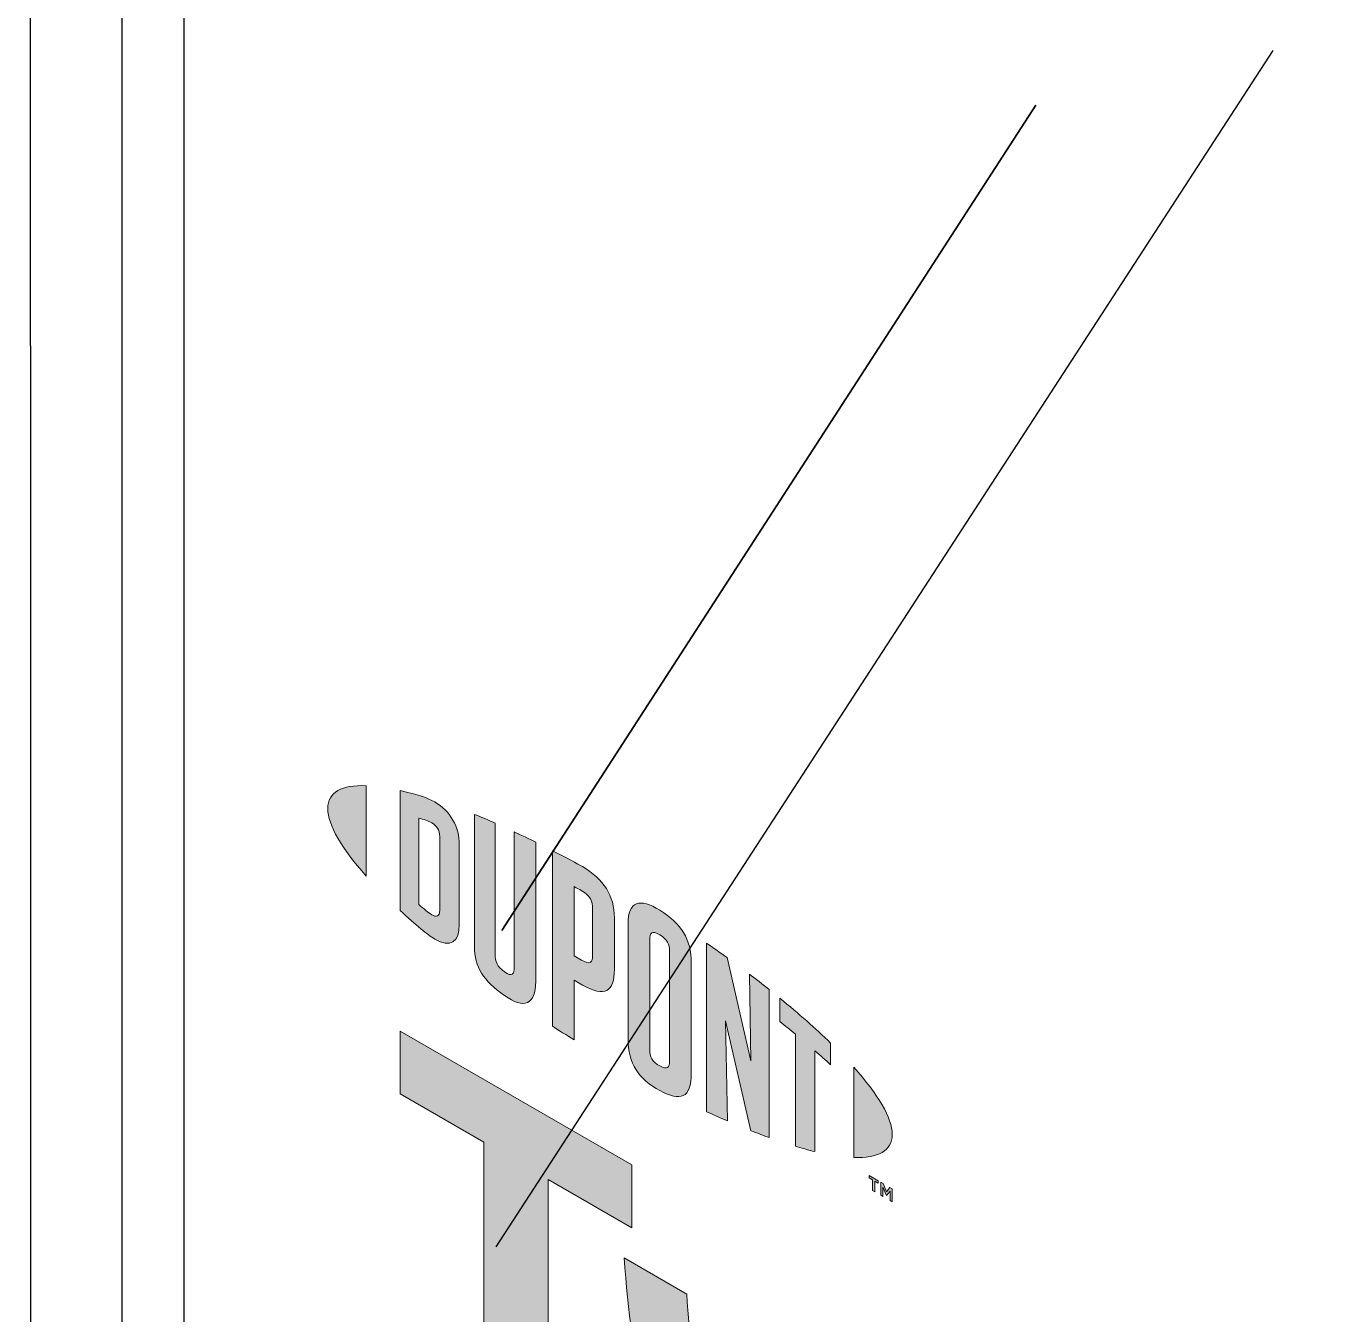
# Model space of a CAD drawing. Extents: x -1140 to 5605, y -816 to 2382.
# Drawn here: x 3256.9 to 3313.3, y 171.3 to 227.4 of the extents above; entities that cross this region are included whole.
import ezdxf

# ---------------------------------------------------------------- set-up
doc = ezdxf.new("R2010")
doc.units = 0
doc.header["$MEASUREMENT"] = 0
for name, color, linetype, lineweight in [('G-ANNO-TTLB', 7, 'Continuous', 0), ('TYVEK', 7, 'Continuous', 0), ('X-REF - TRACED', 7, 'Continuous', 0)]:
    doc.layers.add(name, color=color, linetype=linetype, lineweight=lineweight)

# ---------------------------------------------------------------- blocks, each defined once
blk = doc.blocks.new('Block_351')
at = {"layer": 'TYVEK', "color": 3, "lineweight": 25, "true_color": 0x00ff00}
blk.add_line((3263.816, 110.852), (3263.816, 268.761), dxfattribs=at)
blk = doc.blocks.new('Block_554')
at = {"layer": 'X-REF - TRACED', "true_color": 0x848484, "transparency": 33554687}
h = blk.add_hatch(color=252, dxfattribs=at)
h.dxf.hatch_style = 2
edge = h.paths.add_edge_path()
edge.add_spline(control_points=[(3270.084, 193.321), (3270.084, 192.599), (3270.695, 191.57), (3271.762, 190.374), (3271.762, 190.374), (3271.762, 194.315), (3271.762, 194.315), (3270.695, 194.356), (3270.084, 194.037), (3270.084, 193.321)], knot_values=[0, 0, 0, 0, 1, 1, 1, 2, 2, 2, 3, 3, 3, 3], degree=3, periodic=0)
h = blk.add_hatch(color=252, dxfattribs=at)
h.dxf.hatch_style = 2
edge = h.paths.add_edge_path()
edge.add_spline(control_points=[(3274.967, 188.891), (3274.967, 188.588), (3274.809, 188.579), (3274.619, 188.688), (3274.472, 188.773), (3274.244, 188.966), (3274.059, 189.132), (3274.059, 189.132), (3274.059, 192.901), (3274.059, 192.901), (3274.244, 192.85), (3274.472, 192.78), (3274.619, 192.695), (3274.809, 192.585), (3274.967, 192.393), (3274.967, 192.091), (3274.967, 192.091), (3274.967, 188.891), (3274.967, 188.891)], knot_values=[0, 0, 0, 0, 1, 1, 1, 2, 2, 2, 3, 3, 3, 4, 4, 4, 5, 5, 5, 6, 6, 6, 6], degree=3, periodic=0)
edge = h.paths.add_edge_path()
edge.add_spline(control_points=[(3274.743, 193.609), (3274.446, 193.781), (3274.016, 193.928), (3273.238, 194.101), (3273.238, 194.101), (3273.238, 188.876), (3273.238, 188.876), (3273.922, 188.244), (3274.446, 187.803), (3274.743, 187.631), (3275.43, 187.235), (3275.817, 187.493), (3275.817, 188.265), (3275.817, 188.265), (3275.817, 191.735), (3275.817, 191.735), (3275.817, 192.507), (3275.43, 193.212), (3274.743, 193.609)], knot_values=[0, 0, 0, 0, 1, 1, 1, 2, 2, 2, 3, 3, 3, 4, 4, 4, 5, 5, 5, 6, 6, 6, 6], degree=3, periodic=0)
h = blk.add_hatch(color=252, dxfattribs=at)
h.dxf.hatch_style = 2
edge = h.paths.add_edge_path()
edge.add_spline(control_points=[(3278.21, 186.406), (3278.21, 186.103), (3278.119, 185.964), (3277.79, 186.2), (3277.467, 186.432), (3277.38, 186.639), (3277.38, 186.997), (3277.38, 186.997), (3277.38, 192.683), (3277.38, 192.683), (3277.165, 192.78), (3276.686, 192.981), (3276.481, 193.065), (3276.481, 193.065), (3276.481, 187.314), (3276.481, 187.314), (3276.481, 186.396), (3276.87, 185.814), (3277.79, 185.162), (3278.632, 184.565), (3279.148, 184.756), (3279.148, 185.775), (3279.148, 185.775), (3279.148, 191.851), (3279.148, 191.851), (3278.972, 191.941), (3278.396, 192.218), (3278.21, 192.302), (3278.21, 192.302), (3278.21, 186.406), (3278.21, 186.406)], knot_values=[0, 0, 0, 0, 1, 1, 1, 2, 2, 2, 3, 3, 3, 4, 4, 4, 5, 5, 5, 6, 6, 6, 7, 7, 7, 8, 8, 8, 9, 9, 9, 10, 10, 10, 10], degree=3, periodic=0)
h = blk.add_hatch(color=252, dxfattribs=at)
h.dxf.hatch_style = 2
edge = h.paths.add_edge_path()
edge.add_spline(control_points=[(3281.629, 186.93), (3281.629, 186.601), (3281.529, 186.492), (3281.148, 186.711), (3281.148, 186.711), (3280.818, 186.9), (3280.818, 186.9), (3280.818, 186.9), (3280.818, 189.92), (3280.818, 189.92), (3280.965, 189.844), (3281.043, 189.801), (3281.131, 189.751), (3281.543, 189.513), (3281.629, 189.284), (3281.629, 188.948), (3281.629, 188.948), (3281.629, 186.93), (3281.629, 186.93)], knot_values=[0, 0, 0, 0, 1, 1, 1, 2, 2, 2, 3, 3, 3, 4, 4, 4, 5, 5, 5, 6, 6, 6, 6], degree=3, periodic=0)
edge = h.paths.add_edge_path()
edge.add_spline(control_points=[(3281.186, 190.787), (3281.023, 190.881), (3280.428, 191.201), (3279.881, 191.48), (3279.881, 191.48), (3279.881, 183.826), (3279.881, 183.826), (3280.066, 183.708), (3280.555, 183.397), (3280.818, 183.237), (3280.818, 183.237), (3280.818, 185.836), (3280.818, 185.836), (3280.818, 185.836), (3281.186, 185.625), (3281.186, 185.625), (3282.168, 185.061), (3282.577, 185.33), (3282.577, 186.302), (3282.577, 186.302), (3282.577, 188.558), (3282.577, 188.558), (3282.577, 189.509), (3282.118, 190.249), (3281.186, 190.787)], knot_values=[0, 0, 0, 0, 1, 1, 1, 2, 2, 2, 3, 3, 3, 4, 4, 4, 5, 5, 5, 6, 6, 6, 7, 7, 7, 8, 8, 8, 8], degree=3, periodic=0)
h = blk.add_hatch(color=252, dxfattribs=at)
h.dxf.hatch_style = 2
edge = h.paths.add_edge_path()
edge.add_spline(control_points=[(3284.98, 182.323), (3284.98, 182.02), (3284.892, 181.914), (3284.56, 182.095), (3284.218, 182.281), (3284.125, 182.503), (3284.125, 182.816), (3284.125, 182.816), (3284.125, 187.587), (3284.125, 187.587), (3284.125, 187.901), (3284.218, 188.021), (3284.56, 187.812), (3284.892, 187.609), (3284.98, 187.396), (3284.98, 187.094), (3284.98, 187.094), (3284.98, 182.323), (3284.98, 182.323)], knot_values=[0, 0, 0, 0, 1, 1, 1, 2, 2, 2, 3, 3, 3, 4, 4, 4, 5, 5, 5, 6, 6, 6, 6], degree=3, periodic=0)
edge = h.paths.add_edge_path()
edge.add_spline(control_points=[(3284.56, 188.882), (3283.69, 189.432), (3283.173, 189.291), (3283.173, 188.283), (3283.173, 188.283), (3283.173, 183.276), (3283.173, 183.276), (3283.173, 182.213), (3283.641, 181.504), (3284.56, 181.02), (3285.458, 180.546), (3285.927, 180.667), (3285.927, 181.798), (3285.927, 181.798), (3285.927, 186.577), (3285.927, 186.577), (3285.927, 187.656), (3285.503, 188.284), (3284.56, 188.882)], knot_values=[0, 0, 0, 0, 1, 1, 1, 2, 2, 2, 3, 3, 3, 4, 4, 4, 5, 5, 5, 6, 6, 6, 6], degree=3, periodic=0)
h = blk.add_hatch(color=252, dxfattribs=at)
h.dxf.hatch_style = 2
edge = h.paths.add_edge_path()
edge.add_spline(control_points=[(3288.531, 182.326), (3288.531, 182.326), (3287.49, 186.818), (3287.49, 186.818), (3287.207, 187.024), (3286.865, 187.265), (3286.601, 187.446), (3286.601, 187.446), (3286.601, 180.101), (3286.601, 180.101), (3286.787, 180.014), (3287.26, 179.803), (3287.504, 179.697), (3287.504, 179.697), (3287.43, 184.068), (3287.43, 184.068), (3287.43, 184.068), (3288.531, 179.274), (3288.531, 179.274), (3288.765, 179.181), (3289.107, 179.052), (3289.332, 178.971), (3289.332, 178.971), (3289.332, 185.425), (3289.332, 185.425), (3289.097, 185.613), (3288.671, 185.941), (3288.466, 186.096), (3288.466, 186.096), (3288.531, 182.326), (3288.531, 182.326)], knot_values=[0, 0, 0, 0, 1, 1, 1, 2, 2, 2, 3, 3, 3, 4, 4, 4, 5, 5, 5, 6, 6, 6, 7, 7, 7, 8, 8, 8, 9, 9, 9, 10, 10, 10, 10], degree=3, periodic=0)
h = blk.add_hatch(color=252, dxfattribs=at)
h.dxf.hatch_style = 2
edge = h.paths.add_edge_path()
edge.add_spline(control_points=[(3289.796, 184.028), (3290.028, 183.846), (3290.256, 183.661), (3290.479, 183.477), (3290.479, 183.477), (3290.479, 178.593), (3290.479, 178.593), (3290.684, 178.53), (3291.065, 178.424), (3291.319, 178.363), (3291.319, 178.363), (3291.319, 182.761), (3291.319, 182.761), (3291.563, 182.548), (3291.793, 182.343), (3292.003, 182.152), (3292.003, 182.152), (3292.003, 183.094), (3292.003, 183.094), (3291.34, 183.742), (3290.628, 184.369), (3289.796, 185.049), (3289.796, 185.049), (3289.796, 184.028), (3289.796, 184.028)], knot_values=[0, 0, 0, 0, 1, 1, 1, 2, 2, 2, 3, 3, 3, 4, 4, 4, 5, 5, 5, 6, 6, 6, 7, 7, 7, 8, 8, 8, 8], degree=3, periodic=0)
h = blk.add_hatch(color=252, dxfattribs=at)
h.dxf.hatch_style = 2
edge = h.paths.add_edge_path()
edge.add_spline(control_points=[(3294.691, 179.115), (3294.691, 178.391), (3294.078, 178.069), (3293.011, 178.105), (3293.011, 178.105), (3293.011, 182.049), (3293.011, 182.049), (3294.078, 180.855), (3294.691, 179.83), (3294.691, 179.115)], knot_values=[0, 0, 0, 0, 1, 1, 1, 2, 2, 2, 3, 3, 3, 3], degree=3, periodic=0)
h = blk.add_hatch(color=252, dxfattribs=at)
h.dxf.hatch_style = 2
edge = h.paths.add_edge_path()
edge.add_spline(control_points=[(3294.192, 177.029), (3294.192, 177.029), (3294.293, 176.971), (3294.293, 176.971), (3294.293, 176.971), (3294.443, 176.615), (3294.443, 176.615), (3294.443, 176.615), (3294.592, 176.798), (3294.592, 176.798), (3294.592, 176.798), (3294.69, 176.741), (3294.69, 176.741), (3294.69, 176.741), (3294.69, 176.173), (3294.69, 176.173), (3294.69, 176.173), (3294.599, 176.226), (3294.599, 176.226), (3294.599, 176.226), (3294.599, 176.63), (3294.599, 176.63), (3294.599, 176.63), (3294.446, 176.447), (3294.446, 176.447), (3294.446, 176.447), (3294.436, 176.453), (3294.436, 176.453), (3294.436, 176.453), (3294.283, 176.812), (3294.283, 176.812), (3294.283, 176.812), (3294.283, 176.408), (3294.283, 176.408), (3294.283, 176.408), (3294.192, 176.461), (3294.192, 176.461), (3294.192, 176.461), (3294.192, 177.029), (3294.192, 177.029)], knot_values=[0, 0, 0, 0, 1, 1, 1, 2, 2, 2, 3, 3, 3, 4, 4, 4, 5, 5, 5, 6, 6, 6, 7, 7, 7, 8, 8, 8, 9, 9, 9, 10, 10, 10, 11, 11, 11, 12, 12, 12, 13, 13, 13, 13], degree=3, periodic=0)
edge = h.paths.add_edge_path()
edge.add_spline(control_points=[(3293.838, 177.134), (3293.838, 177.134), (3293.685, 177.222), (3293.685, 177.222), (3293.685, 177.222), (3293.685, 177.322), (3293.685, 177.322), (3293.685, 177.322), (3294.085, 177.091), (3294.085, 177.091), (3294.085, 177.091), (3294.085, 176.991), (3294.085, 176.991), (3294.085, 176.991), (3293.933, 177.079), (3293.933, 177.079), (3293.933, 177.079), (3293.933, 176.611), (3293.933, 176.611), (3293.933, 176.611), (3293.838, 176.665), (3293.838, 176.665), (3293.838, 176.665), (3293.838, 177.134), (3293.838, 177.134)], knot_values=[0, 0, 0, 0, 1, 1, 1, 2, 2, 2, 3, 3, 3, 4, 4, 4, 5, 5, 5, 6, 6, 6, 7, 7, 7, 8, 8, 8, 8], degree=3, periodic=0)
at = {"layer": 'X-REF - TRACED'}
for points, knots in [([(3270.084, 193.321), (3270.084, 192.599), (3270.695, 191.57), (3271.762, 190.374), (3271.762, 190.374), (3271.762, 194.315), (3271.762, 194.315), (3270.695, 194.356), (3270.084, 194.037), (3270.084, 193.321)], [0, 0, 0, 0, 1, 1, 1, 2, 2, 2, 3, 3, 3, 3]), ([(3274.743, 193.609), (3274.446, 193.781), (3274.016, 193.928), (3273.238, 194.101), (3273.238, 194.101), (3273.238, 188.876), (3273.238, 188.876), (3273.922, 188.244), (3274.446, 187.803), (3274.743, 187.631), (3275.43, 187.235), (3275.817, 187.493), (3275.817, 188.265), (3275.817, 188.265), (3275.817, 191.735), (3275.817, 191.735), (3275.817, 192.507), (3275.43, 193.212), (3274.743, 193.609)], [0, 0, 0, 0, 1, 1, 1, 2, 2, 2, 3, 3, 3, 4, 4, 4, 5, 5, 5, 6, 6, 6, 6]), ([(3278.21, 186.406), (3278.21, 186.103), (3278.119, 185.964), (3277.79, 186.2), (3277.467, 186.432), (3277.38, 186.639), (3277.38, 186.997), (3277.38, 186.997), (3277.38, 192.683), (3277.38, 192.683), (3277.165, 192.78), (3276.686, 192.981), (3276.481, 193.065), (3276.481, 193.065), (3276.481, 187.314), (3276.481, 187.314), (3276.481, 186.396), (3276.87, 185.814), (3277.79, 185.162), (3278.632, 184.565), (3279.148, 184.756), (3279.148, 185.775), (3279.148, 185.775), (3279.148, 191.851), (3279.148, 191.851), (3278.972, 191.941), (3278.396, 192.218), (3278.21, 192.302), (3278.21, 192.302), (3278.21, 186.406), (3278.21, 186.406)], [0, 0, 0, 0, 1, 1, 1, 2, 2, 2, 3, 3, 3, 4, 4, 4, 5, 5, 5, 6, 6, 6, 7, 7, 7, 8, 8, 8, 9, 9, 9, 10, 10, 10, 10]), ([(3274.967, 188.891), (3274.967, 188.588), (3274.809, 188.579), (3274.619, 188.688), (3274.472, 188.773), (3274.244, 188.966), (3274.059, 189.132), (3274.059, 189.132), (3274.059, 192.901), (3274.059, 192.901), (3274.244, 192.85), (3274.472, 192.78), (3274.619, 192.695), (3274.809, 192.585), (3274.967, 192.393), (3274.967, 192.091), (3274.967, 192.091), (3274.967, 188.891), (3274.967, 188.891)], [0, 0, 0, 0, 1, 1, 1, 2, 2, 2, 3, 3, 3, 4, 4, 4, 5, 5, 5, 6, 6, 6, 6]), ([(3281.186, 190.787), (3281.023, 190.881), (3280.428, 191.201), (3279.881, 191.48), (3279.881, 191.48), (3279.881, 183.826), (3279.881, 183.826), (3280.066, 183.708), (3280.555, 183.397), (3280.818, 183.237), (3280.818, 183.237), (3280.818, 185.836), (3280.818, 185.836), (3280.818, 185.836), (3281.186, 185.625), (3281.186, 185.625), (3282.168, 185.061), (3282.577, 185.33), (3282.577, 186.302), (3282.577, 186.302), (3282.577, 188.558), (3282.577, 188.558), (3282.577, 189.509), (3282.118, 190.249), (3281.186, 190.787)], [0, 0, 0, 0, 1, 1, 1, 2, 2, 2, 3, 3, 3, 4, 4, 4, 5, 5, 5, 6, 6, 6, 7, 7, 7, 8, 8, 8, 8]), ([(3281.629, 186.93), (3281.629, 186.601), (3281.529, 186.492), (3281.148, 186.711), (3281.148, 186.711), (3280.818, 186.9), (3280.818, 186.9), (3280.818, 186.9), (3280.818, 189.92), (3280.818, 189.92), (3280.965, 189.844), (3281.043, 189.801), (3281.131, 189.751), (3281.543, 189.513), (3281.629, 189.284), (3281.629, 188.948), (3281.629, 188.948), (3281.629, 186.93), (3281.629, 186.93)], [0, 0, 0, 0, 1, 1, 1, 2, 2, 2, 3, 3, 3, 4, 4, 4, 5, 5, 5, 6, 6, 6, 6]), ([(3284.56, 188.882), (3283.69, 189.432), (3283.173, 189.291), (3283.173, 188.283), (3283.173, 188.283), (3283.173, 183.276), (3283.173, 183.276), (3283.173, 182.213), (3283.641, 181.504), (3284.56, 181.02), (3285.458, 180.546), (3285.927, 180.667), (3285.927, 181.798), (3285.927, 181.798), (3285.927, 186.577), (3285.927, 186.577), (3285.927, 187.656), (3285.503, 188.284), (3284.56, 188.882)], [0, 0, 0, 0, 1, 1, 1, 2, 2, 2, 3, 3, 3, 4, 4, 4, 5, 5, 5, 6, 6, 6, 6]), ([(3284.98, 182.323), (3284.98, 182.02), (3284.892, 181.914), (3284.56, 182.095), (3284.218, 182.281), (3284.125, 182.503), (3284.125, 182.816), (3284.125, 182.816), (3284.125, 187.587), (3284.125, 187.587), (3284.125, 187.901), (3284.218, 188.021), (3284.56, 187.812), (3284.892, 187.609), (3284.98, 187.396), (3284.98, 187.094), (3284.98, 187.094), (3284.98, 182.323), (3284.98, 182.323)], [0, 0, 0, 0, 1, 1, 1, 2, 2, 2, 3, 3, 3, 4, 4, 4, 5, 5, 5, 6, 6, 6, 6]), ([(3288.531, 182.326), (3288.531, 182.326), (3287.49, 186.818), (3287.49, 186.818), (3287.207, 187.024), (3286.865, 187.265), (3286.601, 187.446), (3286.601, 187.446), (3286.601, 180.101), (3286.601, 180.101), (3286.787, 180.014), (3287.26, 179.803), (3287.504, 179.697), (3287.504, 179.697), (3287.43, 184.068), (3287.43, 184.068), (3287.43, 184.068), (3288.531, 179.274), (3288.531, 179.274), (3288.765, 179.181), (3289.107, 179.052), (3289.332, 178.971), (3289.332, 178.971), (3289.332, 185.425), (3289.332, 185.425), (3289.097, 185.613), (3288.671, 185.941), (3288.466, 186.096), (3288.466, 186.096), (3288.531, 182.326), (3288.531, 182.326)], [0, 0, 0, 0, 1, 1, 1, 2, 2, 2, 3, 3, 3, 4, 4, 4, 5, 5, 5, 6, 6, 6, 7, 7, 7, 8, 8, 8, 9, 9, 9, 10, 10, 10, 10]), ([(3289.796, 184.028), (3290.028, 183.846), (3290.256, 183.661), (3290.479, 183.477), (3290.479, 183.477), (3290.479, 178.593), (3290.479, 178.593), (3290.684, 178.53), (3291.065, 178.424), (3291.319, 178.363), (3291.319, 178.363), (3291.319, 182.761), (3291.319, 182.761), (3291.563, 182.548), (3291.793, 182.343), (3292.003, 182.152), (3292.003, 182.152), (3292.003, 183.094), (3292.003, 183.094), (3291.34, 183.742), (3290.628, 184.369), (3289.796, 185.049), (3289.796, 185.049), (3289.796, 184.028), (3289.796, 184.028)], [0, 0, 0, 0, 1, 1, 1, 2, 2, 2, 3, 3, 3, 4, 4, 4, 5, 5, 5, 6, 6, 6, 7, 7, 7, 8, 8, 8, 8]), ([(3294.691, 179.115), (3294.691, 178.391), (3294.078, 178.069), (3293.011, 178.105), (3293.011, 178.105), (3293.011, 182.049), (3293.011, 182.049), (3294.078, 180.855), (3294.691, 179.83), (3294.691, 179.115)], [0, 0, 0, 0, 1, 1, 1, 2, 2, 2, 3, 3, 3, 3]), ([(3293.838, 177.134), (3293.838, 177.134), (3293.685, 177.222), (3293.685, 177.222), (3293.685, 177.222), (3293.685, 177.322), (3293.685, 177.322), (3293.685, 177.322), (3294.085, 177.091), (3294.085, 177.091), (3294.085, 177.091), (3294.085, 176.991), (3294.085, 176.991), (3294.085, 176.991), (3293.933, 177.079), (3293.933, 177.079), (3293.933, 177.079), (3293.933, 176.611), (3293.933, 176.611), (3293.933, 176.611), (3293.838, 176.665), (3293.838, 176.665), (3293.838, 176.665), (3293.838, 177.134), (3293.838, 177.134)], [0, 0, 0, 0, 1, 1, 1, 2, 2, 2, 3, 3, 3, 4, 4, 4, 5, 5, 5, 6, 6, 6, 7, 7, 7, 8, 8, 8, 8]), ([(3294.192, 177.029), (3294.192, 177.029), (3294.293, 176.971), (3294.293, 176.971), (3294.293, 176.971), (3294.443, 176.615), (3294.443, 176.615), (3294.443, 176.615), (3294.592, 176.798), (3294.592, 176.798), (3294.592, 176.798), (3294.69, 176.741), (3294.69, 176.741), (3294.69, 176.741), (3294.69, 176.173), (3294.69, 176.173), (3294.69, 176.173), (3294.599, 176.226), (3294.599, 176.226), (3294.599, 176.226), (3294.599, 176.63), (3294.599, 176.63), (3294.599, 176.63), (3294.446, 176.447), (3294.446, 176.447), (3294.446, 176.447), (3294.436, 176.453), (3294.436, 176.453), (3294.436, 176.453), (3294.283, 176.812), (3294.283, 176.812), (3294.283, 176.812), (3294.283, 176.408), (3294.283, 176.408), (3294.283, 176.408), (3294.192, 176.461), (3294.192, 176.461), (3294.192, 176.461), (3294.192, 177.029), (3294.192, 177.029)], [0, 0, 0, 0, 1, 1, 1, 2, 2, 2, 3, 3, 3, 4, 4, 4, 5, 5, 5, 6, 6, 6, 7, 7, 7, 8, 8, 8, 9, 9, 9, 10, 10, 10, 11, 11, 11, 12, 12, 12, 13, 13, 13, 13])]:
    blk.add_open_spline(points, degree=3, knots=knots, dxfattribs=at)
blk = doc.blocks.new('Block_558')
at = {"layer": 'X-REF - TRACED', "true_color": 0x848484, "transparency": 33554687}
h = blk.add_hatch(color=252, dxfattribs=at)
h.dxf.hatch_style = 2
h.paths.add_polyline_path([(3283.339, 177.787), (3273.238, 183.619), (3273.238, 180.875), (3276.886, 178.769), (3276.886, 165.773), (3279.691, 164.154), (3279.691, 177.15), (3283.339, 175.043)])
h = blk.add_hatch(color=252, dxfattribs=at)
h.dxf.hatch_style = 2
edge = h.paths.add_edge_path()
edge.add_spline(control_points=[(3300.13, 163.843), (3299.954, 160.1), (3299.208, 157.922), (3298.051, 156.05), (3296.933, 159.236), (3296.207, 162.263), (3295.992, 166.232), (3295.992, 166.232), (3293.265, 167.806), (3293.265, 167.806), (3293.559, 163.117), (3294.442, 159.707), (3296.56, 154.415), (3296.56, 154.415), (3299.561, 152.682), (3299.561, 152.682), (3301.601, 155.574), (3302.445, 157.988), (3302.837, 162.28), (3302.837, 162.28), (3300.13, 163.843), (3300.13, 163.843)], knot_values=[0, 0, 0, 0, 1, 1, 1, 2, 2, 2, 3, 3, 3, 4, 4, 4, 5, 5, 5, 6, 6, 6, 7, 7, 7, 7], degree=3, periodic=0)
h = blk.add_hatch(color=252, dxfattribs=at)
h.dxf.hatch_style = 2
edge = h.paths.add_edge_path()
edge.add_spline(control_points=[(3306.7, 155.396), (3306.7, 155.396), (3310.427, 153.244), (3310.427, 153.244), (3310.427, 153.244), (3310.427, 153.514), (3310.427, 153.514), (3310.427, 154.773), (3309.838, 156.035), (3308.759, 156.657), (3307.622, 157.314), (3306.876, 156.823), (3306.7, 155.396)], knot_values=[0, 0, 0, 0, 1, 1, 1, 2, 2, 2, 3, 3, 3, 4, 4, 4, 4], degree=3, periodic=0)
edge = h.paths.add_edge_path()
edge.add_spline(control_points=[(3312.643, 145.624), (3311.78, 145.673), (3310.505, 146.094), (3309.21, 146.841), (3306.053, 148.664), (3303.895, 152.203), (3303.895, 155.936), (3303.895, 159.511), (3305.876, 160.795), (3308.759, 159.131), (3311.329, 157.647), (3313.016, 154.582), (3313.016, 151.57), (3313.016, 150.895), (3312.976, 150.333), (3312.937, 149.906), (3312.937, 149.906), (3306.739, 153.484), (3306.739, 153.484), (3306.994, 151.538), (3307.916, 150.197), (3309.485, 149.291), (3310.446, 148.736), (3311.368, 148.451), (3312.212, 148.369), (3312.212, 148.369), (3312.643, 145.624), (3312.643, 145.624)], knot_values=[0, 0, 0, 0, 1, 1, 1, 2, 2, 2, 3, 3, 3, 4, 4, 4, 5, 5, 5, 6, 6, 6, 7, 7, 7, 8, 8, 8, 9, 9, 9, 9], degree=3, periodic=0)
h = blk.add_hatch(color=252, dxfattribs=at)
h.dxf.hatch_style = 2
edge = h.paths.add_edge_path()
edge.add_spline(control_points=[(3321.038, 146.421), (3321.038, 146.421), (3324.293, 138.403), (3324.293, 138.403), (3324.293, 138.403), (3321.351, 140.102), (3321.351, 140.102), (3321.351, 140.102), (3319.096, 145.788), (3319.096, 145.788), (3318.684, 145.689), (3318.252, 145.601), (3317.782, 145.535), (3317.782, 145.535), (3317.782, 142.163), (3317.782, 142.163), (3317.782, 142.163), (3315.075, 143.725), (3315.075, 143.725), (3315.075, 143.725), (3315.075, 159.846), (3315.075, 159.846), (3315.075, 159.846), (3317.782, 158.441), (3317.782, 158.441), (3317.782, 158.441), (3317.782, 148.526), (3317.782, 148.526), (3319.625, 148.833), (3320.528, 149.886), (3320.842, 151.885), (3320.842, 151.885), (3323.528, 150.334), (3323.528, 150.334), (3323.47, 148.434), (3322.607, 147.201), (3321.038, 146.421)], knot_values=[0, 0, 0, 0, 1, 1, 1, 2, 2, 2, 3, 3, 3, 4, 4, 4, 5, 5, 5, 6, 6, 6, 7, 7, 7, 8, 8, 8, 9, 9, 9, 10, 10, 10, 11, 11, 11, 12, 12, 12, 12], degree=3, periodic=0)
at = {"layer": 'X-REF - TRACED'}
blk.add_lwpolyline([(3283.339, 177.787), (3273.238, 183.619), (3273.238, 180.875), (3276.886, 178.769), (3276.886, 165.773), (3279.691, 164.154), (3279.691, 177.15), (3283.339, 175.043)], close=True, dxfattribs=at)
for points, knots in [([(3300.13, 163.843), (3299.954, 160.1), (3299.208, 157.922), (3298.051, 156.05), (3296.933, 159.236), (3296.207, 162.263), (3295.992, 166.232), (3295.992, 166.232), (3293.265, 167.806), (3293.265, 167.806), (3293.559, 163.117), (3294.442, 159.707), (3296.56, 154.415), (3296.56, 154.415), (3299.561, 152.682), (3299.561, 152.682), (3301.601, 155.574), (3302.445, 157.988), (3302.837, 162.28), (3302.837, 162.28), (3300.13, 163.843), (3300.13, 163.843)], [0, 0, 0, 0, 1, 1, 1, 2, 2, 2, 3, 3, 3, 4, 4, 4, 5, 5, 5, 6, 6, 6, 7, 7, 7, 7]), ([(3312.643, 145.624), (3311.78, 145.673), (3310.505, 146.094), (3309.21, 146.841), (3306.053, 148.664), (3303.895, 152.203), (3303.895, 155.936), (3303.895, 159.511), (3305.876, 160.795), (3308.759, 159.131), (3311.329, 157.647), (3313.016, 154.582), (3313.016, 151.57), (3313.016, 150.895), (3312.976, 150.333), (3312.937, 149.906), (3312.937, 149.906), (3306.739, 153.484), (3306.739, 153.484), (3306.994, 151.538), (3307.916, 150.197), (3309.485, 149.291), (3310.446, 148.736), (3311.368, 148.451), (3312.212, 148.369), (3312.212, 148.369), (3312.643, 145.624), (3312.643, 145.624)], [0, 0, 0, 0, 1, 1, 1, 2, 2, 2, 3, 3, 3, 4, 4, 4, 5, 5, 5, 6, 6, 6, 7, 7, 7, 8, 8, 8, 9, 9, 9, 9]), ([(3321.038, 146.421), (3321.038, 146.421), (3324.293, 138.403), (3324.293, 138.403), (3324.293, 138.403), (3321.351, 140.102), (3321.351, 140.102), (3321.351, 140.102), (3319.096, 145.788), (3319.096, 145.788), (3318.684, 145.689), (3318.252, 145.601), (3317.782, 145.535), (3317.782, 145.535), (3317.782, 142.163), (3317.782, 142.163), (3317.782, 142.163), (3315.075, 143.725), (3315.075, 143.725), (3315.075, 143.725), (3315.075, 159.846), (3315.075, 159.846), (3315.075, 159.846), (3317.782, 158.441), (3317.782, 158.441), (3317.782, 158.441), (3317.782, 148.526), (3317.782, 148.526), (3319.625, 148.833), (3320.528, 149.886), (3320.842, 151.885), (3320.842, 151.885), (3323.528, 150.334), (3323.528, 150.334), (3323.47, 148.434), (3322.607, 147.201), (3321.038, 146.421)], [0, 0, 0, 0, 1, 1, 1, 2, 2, 2, 3, 3, 3, 4, 4, 4, 5, 5, 5, 6, 6, 6, 7, 7, 7, 8, 8, 8, 9, 9, 9, 10, 10, 10, 11, 11, 11, 12, 12, 12, 12]), ([(3306.7, 155.396), (3306.7, 155.396), (3310.427, 153.244), (3310.427, 153.244), (3310.427, 153.244), (3310.427, 153.514), (3310.427, 153.514), (3310.427, 154.773), (3309.838, 156.035), (3308.759, 156.657), (3307.622, 157.314), (3306.876, 156.823), (3306.7, 155.396)], [0, 0, 0, 0, 1, 1, 1, 2, 2, 2, 3, 3, 3, 4, 4, 4, 4])]:
    blk.add_open_spline(points, degree=3, knots=knots, dxfattribs=at)
blk = doc.blocks.new('Block_557')
at = {"layer": 'X-REF - TRACED', "true_color": 0x848484, "transparency": 33554687}
h = blk.add_hatch(color=252, dxfattribs=at)
h.dxf.hatch_style = 2
edge = h.paths.add_edge_path()
edge.add_spline(control_points=[(3290.078, 169.647), (3290.078, 169.647), (3287.649, 162.401), (3287.649, 162.401), (3286.615, 165.431), (3285.944, 168.363), (3285.737, 172.153), (3285.737, 172.153), (3283.011, 173.727), (3283.011, 173.727), (3283.305, 169.038), (3284.188, 165.628), (3286.306, 160.335), (3286.306, 160.335), (3286.851, 160.02), (3286.851, 160.02), (3286.851, 160.02), (3285.463, 155.879), (3285.463, 155.879), (3285.463, 155.879), (3288.169, 154.316), (3288.169, 154.316), (3288.169, 154.316), (3292.785, 168.084), (3292.785, 168.084), (3292.785, 168.084), (3290.078, 169.647), (3290.078, 169.647)], knot_values=[0, 0, 0, 0, 1, 1, 1, 2, 2, 2, 3, 3, 3, 4, 4, 4, 5, 5, 5, 6, 6, 6, 7, 7, 7, 8, 8, 8, 9, 9, 9, 9], degree=3, periodic=0)
at = {"layer": 'X-REF - TRACED'}
blk.add_open_spline([(3290.078, 169.647), (3290.078, 169.647), (3287.649, 162.401), (3287.649, 162.401), (3286.615, 165.431), (3285.944, 168.363), (3285.737, 172.153), (3285.737, 172.153), (3283.011, 173.727), (3283.011, 173.727), (3283.305, 169.038), (3284.188, 165.628), (3286.306, 160.335), (3286.306, 160.335), (3286.851, 160.02), (3286.851, 160.02), (3286.851, 160.02), (3285.463, 155.879), (3285.463, 155.879), (3285.463, 155.879), (3288.169, 154.316), (3288.169, 154.316), (3288.169, 154.316), (3292.785, 168.084), (3292.785, 168.084), (3292.785, 168.084), (3290.078, 169.647), (3290.078, 169.647)], degree=3, knots=[0, 0, 0, 0, 1, 1, 1, 2, 2, 2, 3, 3, 3, 4, 4, 4, 5, 5, 5, 6, 6, 6, 7, 7, 7, 8, 8, 8, 9, 9, 9, 9], dxfattribs=at)
blk.add_blockref('Block_558', (0, 0), dxfattribs=at)
blk = doc.blocks.new('Block_559')
at = {"layer": 'X-REF - TRACED', "true_color": 0x848484, "transparency": 33554687}
h = blk.add_hatch(color=252, dxfattribs=at)
h.dxf.hatch_style = 2
edge = h.paths.add_edge_path()
edge.add_spline(control_points=[(3325.592, 138.714), (3325.592, 138.714), (3325.592, 138.419), (3325.592, 138.419), (3325.592, 138.419), (3325.704, 138.354), (3325.704, 138.354), (3325.813, 138.291), (3325.871, 138.291), (3325.871, 138.403), (3325.871, 138.515), (3325.813, 138.586), (3325.704, 138.649), (3325.704, 138.649), (3325.592, 138.714), (3325.592, 138.714)], knot_values=[0, 0, 0, 0, 1, 1, 1, 2, 2, 2, 3, 3, 3, 4, 4, 4, 5, 5, 5, 5], degree=3, periodic=0)
edge = h.paths.add_edge_path()
edge.add_spline(control_points=[(3325.4, 139.011), (3325.4, 139.011), (3325.704, 138.836), (3325.704, 138.836), (3325.94, 138.7), (3326.056, 138.504), (3326.056, 138.296), (3326.056, 138.155), (3325.998, 138.085), (3325.886, 138.1), (3325.944, 137.937), (3326.02, 137.769), (3326.118, 137.579), (3326.118, 137.579), (3325.889, 137.711), (3325.889, 137.711), (3325.806, 137.88), (3325.744, 138.027), (3325.693, 138.177), (3325.693, 138.177), (3325.592, 138.236), (3325.592, 138.236), (3325.592, 138.236), (3325.592, 137.883), (3325.592, 137.883), (3325.592, 137.883), (3325.4, 137.994), (3325.4, 137.994), (3325.4, 137.994), (3325.4, 139.011), (3325.4, 139.011)], knot_values=[0, 0, 0, 0, 1, 1, 1, 2, 2, 2, 3, 3, 3, 4, 4, 4, 5, 5, 5, 6, 6, 6, 7, 7, 7, 8, 8, 8, 9, 9, 9, 10, 10, 10, 10], degree=3, periodic=0)
edge = h.paths.add_edge_path()
edge.add_spline(control_points=[(3325.715, 139.091), (3325.288, 139.338), (3325.045, 139.196), (3325.045, 138.689), (3325.045, 138.178), (3325.288, 137.759), (3325.715, 137.512), (3326.139, 137.268), (3326.386, 137.404), (3326.386, 137.915), (3326.386, 138.422), (3326.139, 138.846), (3325.715, 139.091)], knot_values=[0, 0, 0, 0, 1, 1, 1, 2, 2, 2, 3, 3, 3, 4, 4, 4, 4], degree=3, periodic=0)
edge = h.paths.add_edge_path()
edge.add_spline(control_points=[(3325.715, 139.295), (3326.241, 138.991), (3326.589, 138.404), (3326.589, 137.797), (3326.589, 137.191), (3326.237, 137.012), (3325.715, 137.313), (3325.183, 137.621), (3324.842, 138.2), (3324.842, 138.806), (3324.842, 139.413), (3325.186, 139.6), (3325.715, 139.295)], knot_values=[0, 0, 0, 0, 1, 1, 1, 2, 2, 2, 3, 3, 3, 4, 4, 4, 4], degree=3, periodic=0)
at = {"layer": 'X-REF - TRACED'}
for points, knots in [([(3325.715, 139.295), (3326.241, 138.991), (3326.589, 138.404), (3326.589, 137.797), (3326.589, 137.191), (3326.237, 137.012), (3325.715, 137.313), (3325.183, 137.621), (3324.842, 138.2), (3324.842, 138.806), (3324.842, 139.413), (3325.186, 139.6), (3325.715, 139.295)], [0, 0, 0, 0, 1, 1, 1, 2, 2, 2, 3, 3, 3, 4, 4, 4, 4]), ([(3325.715, 139.091), (3325.288, 139.338), (3325.045, 139.196), (3325.045, 138.689), (3325.045, 138.178), (3325.288, 137.759), (3325.715, 137.512), (3326.139, 137.268), (3326.386, 137.404), (3326.386, 137.915), (3326.386, 138.422), (3326.139, 138.846), (3325.715, 139.091)], [0, 0, 0, 0, 1, 1, 1, 2, 2, 2, 3, 3, 3, 4, 4, 4, 4]), ([(3325.4, 139.011), (3325.4, 139.011), (3325.704, 138.836), (3325.704, 138.836), (3325.94, 138.7), (3326.056, 138.504), (3326.056, 138.296), (3326.056, 138.155), (3325.998, 138.085), (3325.886, 138.1), (3325.944, 137.937), (3326.02, 137.769), (3326.118, 137.579), (3326.118, 137.579), (3325.889, 137.711), (3325.889, 137.711), (3325.806, 137.88), (3325.744, 138.027), (3325.693, 138.177), (3325.693, 138.177), (3325.592, 138.236), (3325.592, 138.236), (3325.592, 138.236), (3325.592, 137.883), (3325.592, 137.883), (3325.592, 137.883), (3325.4, 137.994), (3325.4, 137.994), (3325.4, 137.994), (3325.4, 139.011), (3325.4, 139.011)], [0, 0, 0, 0, 1, 1, 1, 2, 2, 2, 3, 3, 3, 4, 4, 4, 5, 5, 5, 6, 6, 6, 7, 7, 7, 8, 8, 8, 9, 9, 9, 10, 10, 10, 10]), ([(3325.592, 138.714), (3325.592, 138.714), (3325.592, 138.419), (3325.592, 138.419), (3325.592, 138.419), (3325.704, 138.354), (3325.704, 138.354), (3325.813, 138.291), (3325.871, 138.291), (3325.871, 138.403), (3325.871, 138.515), (3325.813, 138.586), (3325.704, 138.649), (3325.704, 138.649), (3325.592, 138.714), (3325.592, 138.714)], [0, 0, 0, 0, 1, 1, 1, 2, 2, 2, 3, 3, 3, 4, 4, 4, 5, 5, 5, 5])]:
    blk.add_open_spline(points, degree=3, knots=knots, dxfattribs=at)
blk = doc.blocks.new('Block_556')
at = {"layer": 'X-REF - TRACED'}
for name in ['Block_557', 'Block_559']:
    blk.add_blockref(name, (0, 0), dxfattribs=at)
blk = doc.blocks.new('Block_555')
at = {"layer": 'X-REF - TRACED'}
blk.add_blockref('Block_556', (0, 0), dxfattribs=at)
blk = doc.blocks.new('Block_553')
at = {"layer": 'X-REF - TRACED'}
for name in ['Block_554', 'Block_555']:
    blk.add_blockref(name, (0, 0), dxfattribs=at)

msp = doc.modelspace()

# ---------------------------------------------------------------- hatches: boundary and pattern name
at = {"layer": 'G-ANNO-TTLB', "true_color": 0xff00ff, "transparency": 33554687}
h = msp.add_hatch(color=6, dxfattribs=at)
edge = h.paths.add_edge_path()
edge.add_spline(control_points=[(5285.56, -733.232), (5285.56, -733.232), (2356.042, -733.232), (2356.042, -733.232), (2356.042, -733.232), (2356.042, 1723.768), (2356.042, 1723.768), (2356.042, 1723.768), (5285.56, 1723.768), (5285.56, 1723.768), (5285.56, 1723.768), (5285.56, -733.232), (5285.56, -733.232)], knot_values=[0, 0, 0, 0, 1, 1, 1, 2, 2, 2, 3, 3, 3, 4, 4, 4, 4], degree=3, periodic=0)
edge = h.paths.add_edge_path()
edge.add_spline(control_points=[(2365.042, 1714.768), (2365.042, 1714.768), (2365.042, -724.232), (2365.042, -724.232), (2365.042, -724.232), (5276.56, -724.232), (5276.56, -724.232), (5276.56, -724.232), (5276.56, 1714.768), (5276.56, 1714.768), (5276.56, 1714.768), (2365.042, 1714.768), (2365.042, 1714.768)], knot_values=[0, 0, 0, 0, 1, 1, 1, 2, 2, 2, 3, 3, 3, 4, 4, 4, 4], degree=3, periodic=0)
edge.add_line((2365.042, 1714.768), (2365.042, 1714.768))

# ---------------------------------------------------------------- linework, layer by layer
at = {"layer": 'G-ANNO-TTLB'}
for points in [[(5285.56, -733.232), (5285.56, -733.232), (2356.042, -733.232), (2356.042, -733.232), (2356.042, -733.232), (2356.042, 1723.768), (2356.042, 1723.768), (2356.042, 1723.768), (5285.56, 1723.768), (5285.56, 1723.768), (5285.56, 1723.768), (5285.56, -733.232), (5285.56, -733.232)], [(2365.042, 1714.768), (2365.042, 1714.768), (2365.042, -724.232), (2365.042, -724.232), (2365.042, -724.232), (5276.56, -724.232), (5276.56, -724.232), (5276.56, -724.232), (5276.56, 1714.768), (5276.56, 1714.768), (5276.56, 1714.768), (2365.042, 1714.768), (2365.042, 1714.768)]]:
    msp.add_open_spline(points, degree=3, knots=[0, 0, 0, 0, 1, 1, 1, 2, 2, 2, 3, 3, 3, 4, 4, 4, 4], dxfattribs=at)
at = {"layer": 'TYVEK', "color": 251, "lineweight": 25, "true_color": 0x5b5b5b}
msp.add_line((3311.29, 226.368), (3277.416, 174.215), dxfattribs=at)
at = {"layer": 'TYVEK', "color": 252, "lineweight": 35, "true_color": 0x848484}
msp.add_line((3300.959, 223.981), (3277.667, 188.005), dxfattribs=at)
at = {"layer": 'TYVEK', "color": 18, "lineweight": 25, "true_color": 0x000000}
msp.add_lwpolyline([(3339.715, 149.032), (3339.715, 58.453), (3257.167, 106.585), (3257.111, 277.678), (3339.715, 229.892)], dxfattribs=at)
at = {"layer": 'TYVEK', "color": 3, "lineweight": 25, "true_color": 0x00ff00}
msp.add_lwpolyline([(3261.117, 109.241), (3261.117, 270.335), (3335.402, 227.022), (3335.402, 66.208), (3261.117, 109.241)], dxfattribs=at)

# ---------------------------------------------------------------- block references
at = {"layer": 'TYVEK'}
msp.add_blockref('Block_351', (0, 0), dxfattribs=at)
at = {"layer": 'X-REF - TRACED'}
msp.add_blockref('Block_553', (0, 0), dxfattribs=at)

doc.saveas('drawing.dxf')
